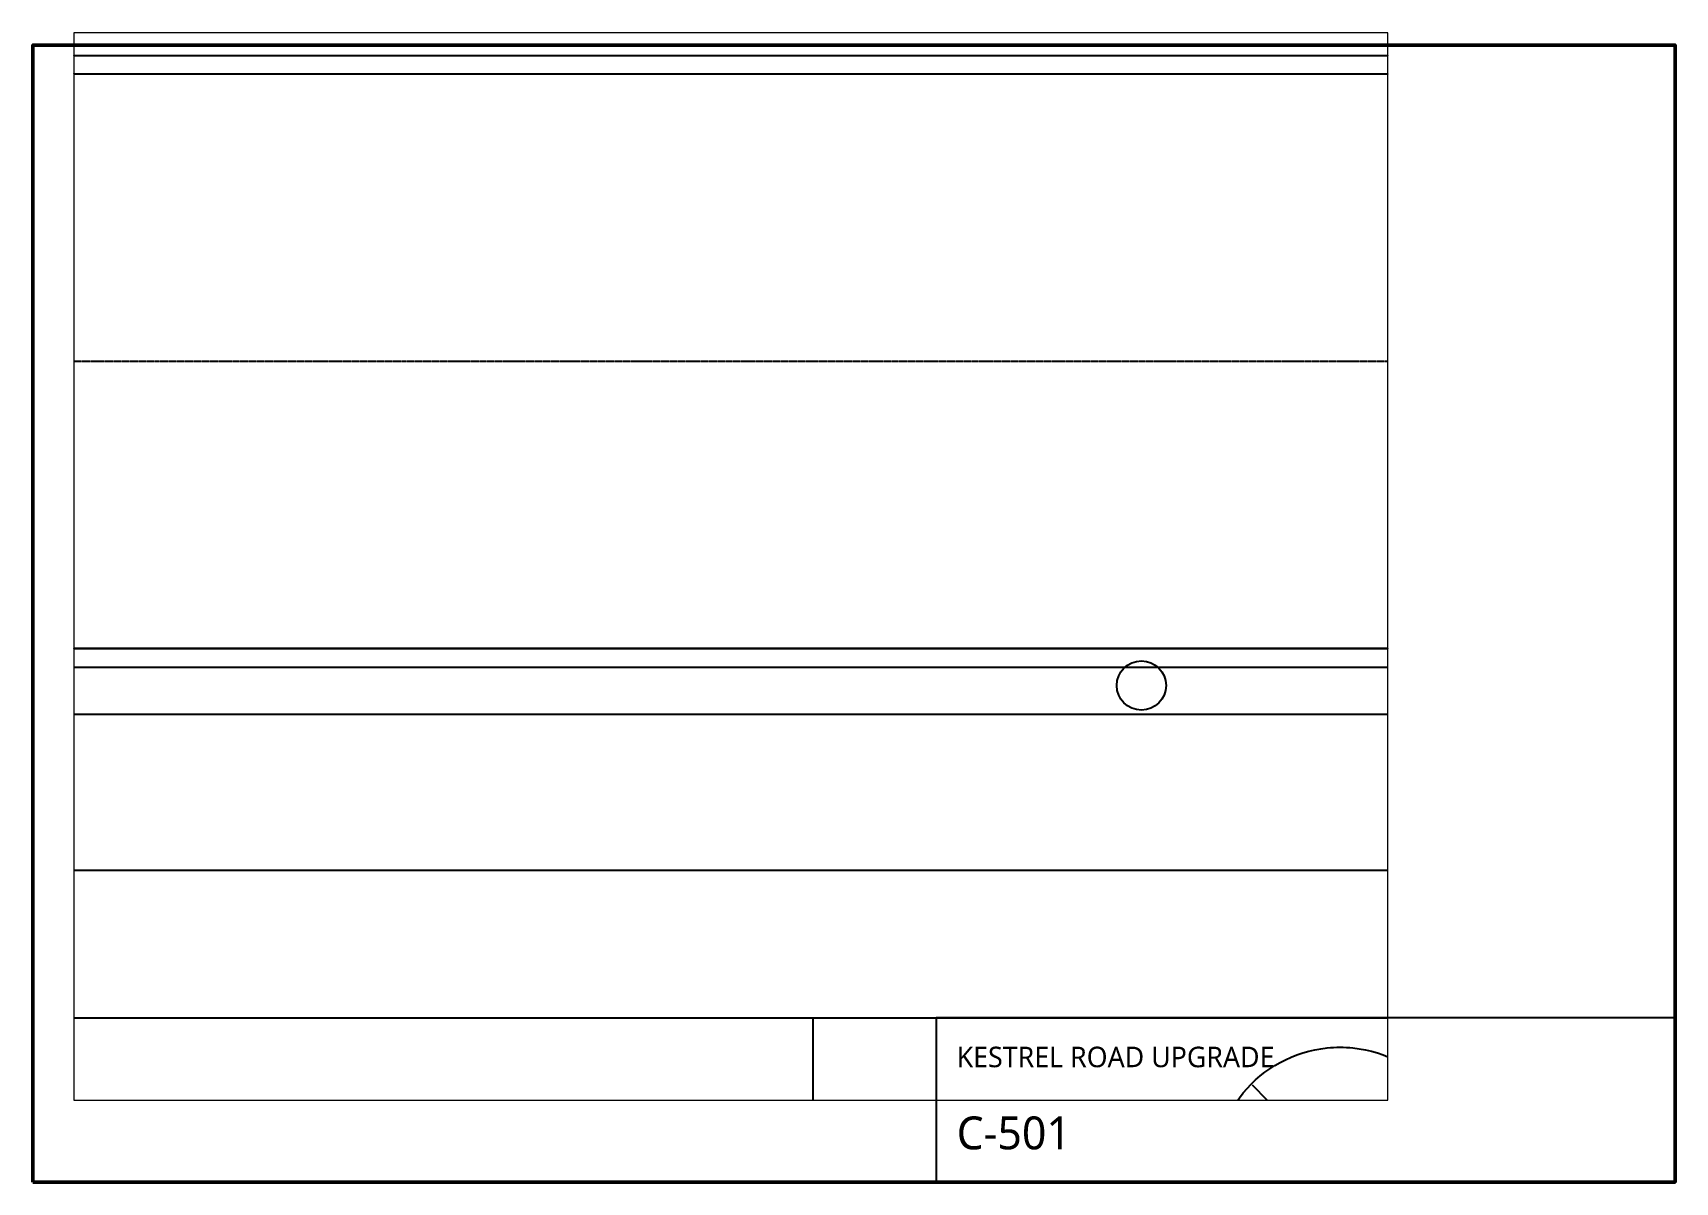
# Paper-space layout 'C-501 DETAIL' of a CAD drawing. Header units: metres, sheet in millimetres. Extents: x 10 to 410, y 10 to 290.
# The model-space entities are those that its viewports show. They can reach past a viewport. Long polylines and large blocks are cut down to what shows.
import ezdxf

# ---------------------------------------------------------------- set-up
doc = ezdxf.new("R2010")
doc.units = ezdxf.units.M
doc.linetypes.add('CENTER', pattern=[5.08, 3.175, -0.635, 0.635, -0.635])
doc.linetypes.add('DASHED', pattern=[1.524, 1.27, -0.254])
for name, color, linetype in [('C-DIMS', 2, 'Continuous'), ('C-DRAIN', 5, 'Continuous'), ('C-PROP-CADASTRE', 4, 'Continuous'), ('C-ROAD-CL', 1, 'CENTER'), ('C-ROAD-KERB', 7, 'Continuous'), ('C-ROAD-PAVE', 8, 'Continuous'), ('C-VEG-TREE', 3, 'Continuous'), ('C-WATR', 140, 'DASHED'), ('G-TBLK', 7, 'Continuous')]:
    doc.layers.add(name, color=color, linetype=linetype)
doc.layers.add('G-VPORT', color=6, linetype='Continuous', plot=False)
doc.styles.add('OpenSans', font='OpenSans-Regular.ttf')
doc.styles.add('OpenSansCondensed-Light', font='OpenSansCondensed-Light.ttf')
doc.dimstyles.new('EZ_M_100_H25_CM', dxfattribs={"dimtxt": 0.25, "dimasz": 0.25, "dimexe": 0.375, "dimexo": 0.125, "dimgap": 0.1, "dimtad": 1, "dimlfac": 100, "dimzin": 12, "dimdsep": 46, "dimtxsty": 'OpenSansCondensed-Light', "dimtsz": 0.125, "dimcen": 2.5, "dimazin": 3, "dimtfac": 0.5, "dimtmove": 2, "dimatfit": 3, "dimarcsym": 0})

# ---------------------------------------------------------------- blocks, each defined once
blk = doc.blocks.new('TREE')
for p, q in [((-0.7, -0.7), (0.7, 0.7)), ((-0.7, 0.7), (0.7, -0.7))]:
    blk.add_line(p, q)
blk.add_circle((0, 0), 1)

msp = doc.modelspace()

# ---------------------------------------------------------------- linework, layer by layer
at = {"layer": 'C-DRAIN'}
msp.add_lwpolyline([(92, 436.4), (96, 436.4), (100, 436.4), (104, 436.4), (108, 436.4), (112, 436.4), (116, 436.4), (120, 436.4), (124, 436.4), (128, 436.4)], dxfattribs=at)
msp.add_circle((120, 437.1), 0.6, dxfattribs=at)
at = {"layer": 'C-PROP-CADASTRE'}
for points in [[(93.66, 429), (95.64, 429), (97.62, 429), (99.6, 429), (101.58, 429), (103.56, 429), (105.54, 429), (107.52, 429), (109.5, 429), (111.48, 429), (113.46, 429), (115.44, 429), (117.42, 429), (119.4, 429), (121.38, 429), (123.36, 429), (125.34, 429), (127.32, 429)], [(112, 429), (112, 377)], [(115, 429), (115, 427.01009), (115, 425.02018)], [(159, 429), (115, 429)]]:
    msp.add_lwpolyline(points, dxfattribs=at)
at = {"layer": 'C-ROAD-CL'}
msp.add_lwpolyline([(92, 445), (94, 445), (96, 445), (98, 445), (100, 445), (102, 445), (104, 445), (106, 445), (108, 445), (110, 445), (112, 445), (114, 445), (116, 445), (118, 445), (120, 445), (122, 445), (124, 445), (126, 445), (128, 445)], dxfattribs=at)
at = {"layer": 'C-ROAD-KERB'}
for points in [[(92, 452.45), (94, 452.45), (96, 452.45), (98, 452.45), (100, 452.45), (102, 452.45), (104, 452.45), (106, 452.45), (108, 452.45), (110, 452.45), (112, 452.45), (114, 452.45), (116, 452.45), (118, 452.45), (120, 452.45), (122, 452.45), (124, 452.45), (126, 452.45), (128, 452.45)], [(92, 452), (94, 452), (96, 452), (98, 452), (100, 452), (102, 452), (104, 452), (106, 452), (108, 452), (110, 452), (112, 452), (114, 452), (116, 452), (118, 452), (120, 452), (122, 452), (124, 452), (126, 452), (128, 452)], [(93.82653, 438), (95.81633, 438), (97.80612, 438), (99.79592, 438), (101.78571, 438), (103.77551, 438), (105.76531, 438), (107.7551, 438), (109.7449, 438), (111.73469, 438), (113.72449, 438), (115.71429, 438), (117.70408, 438), (119.69388, 438), (121.68367, 438), (123.67347, 438), (125.66327, 438), (127.65306, 438)], [(93.82653, 437.55), (95.81633, 437.55), (97.80612, 437.55), (99.79592, 437.55), (101.78571, 437.55), (103.77551, 437.55), (105.76531, 437.55), (107.7551, 437.55), (109.7449, 437.55), (111.73469, 437.55), (113.72449, 437.55), (115.71429, 437.55), (117.70408, 437.55), (119.69388, 437.55), (121.68367, 437.55), (123.67347, 437.55), (125.66327, 437.55), (127.65306, 437.55)]]:
    msp.add_lwpolyline(points, dxfattribs=at)
at = {"layer": 'C-ROAD-PAVE'}
for points in [[(92, 452), (94, 452), (96, 452), (98, 452), (100, 452), (102, 452), (104, 452), (106, 452), (108, 452), (110, 452), (112, 452), (114, 452), (116, 452), (118, 452), (120, 452), (122, 452), (124, 452), (126, 452), (128, 452)], [(128, 438), (126, 438), (124, 438), (122, 438), (120, 438), (118, 438), (116, 438), (114, 438), (112, 438), (110, 438), (108, 438), (106, 438), (104, 438), (102, 438), (100, 438), (98, 438), (96, 438), (94, 438), (92, 438)]]:
    msp.add_lwpolyline(points, dxfattribs=at)
at = {"layer": 'C-WATR'}
msp.add_lwpolyline([(92, 432.6), (94, 432.6), (96, 432.6), (98, 432.6), (100, 432.6), (102, 432.6), (104, 432.6), (106, 432.6), (108, 432.6), (110, 432.6), (112, 432.6), (114, 432.6), (116, 432.6), (118, 432.6), (120, 432.6), (122, 432.6), (124, 432.6), (126, 432.6), (128, 432.6)], dxfattribs=at)

# ---------------------------------------------------------------- block references
at = {"layer": 'C-VEG-TREE', "xscale": 3.058371923867232, "yscale": 3.058371923867232}
msp.add_blockref('TREE', (124.83829, 425.22735), dxfattribs=at)

# ---------------------------------------------------------------- dimensions: what is measured, and where the dimension line sits
at = {"layer": 'C-DIMS'}
msp.add_linear_dim(base=(60, 465), p1=(60, 445), p2=(160, 445), dimstyle='EZ_M_100_H25_CM', dxfattribs=at).render()

psp = doc.layouts.new('C-501 DETAIL')

# ---------------------------------------------------------------- linework, layer by layer
at = {"layer": 'G-TBLK', "lineweight": 50}
psp.add_lwpolyline([(10, 10), (410, 10), (410, 287), (10, 287)], close=True, dxfattribs=at)
at = {"layer": 'G-TBLK'}
psp.add_lwpolyline([(230, 10), (410, 10), (410, 50), (230, 50)], close=True, dxfattribs=at)

# ---------------------------------------------------------------- texts
at = {"layer": 'G-TBLK', "style": 'OpenSans'}
for s, height, p in [('KESTREL ROAD UPGRADE', 5, (235, 38)), ('C-501', 8, (235, 18))]:
    psp.add_text(s, height=height, dxfattribs=at).set_placement(p)

# ---------------------------------------------------------------- viewports
at = {"layer": 'G-VPORT'}
psp.add_viewport(center=(180, 160), size=(320, 260), view_center_point=(110, 440), view_height=26, dxfattribs=at)

doc.saveas('drawing.dxf')
